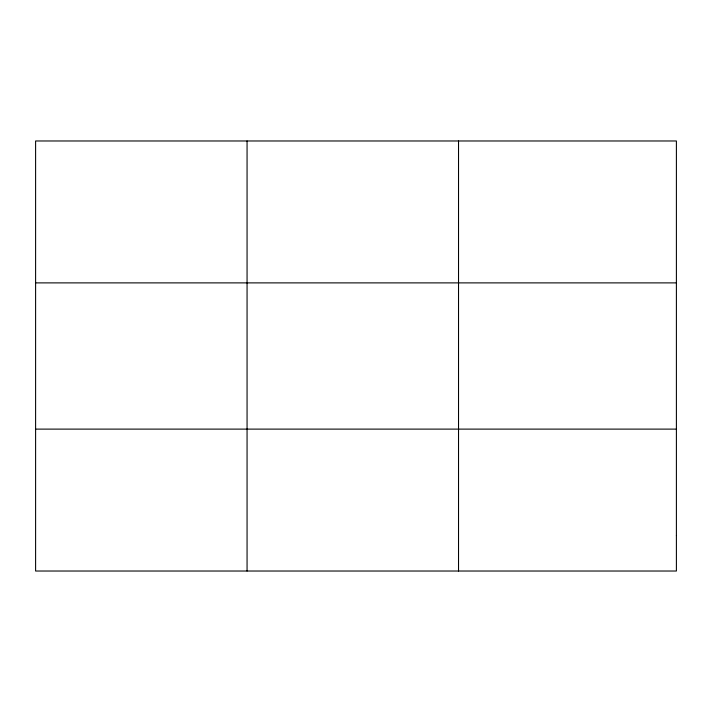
<?xml version="1.0" encoding="UTF-8"?>
<svg xmlns="http://www.w3.org/2000/svg" width="712" height="712" viewBox="0 0 712 712"><rect width="100%" height="100%" fill="white"/><g stroke="black" fill="none" stroke-linecap="round" stroke-linejoin="round"><path stroke-width="1.07" d="M247.064 571.024L247.064 140.976M458.528 571.024L458.528 140.976M35.6 282.887L676.4 282.887M35.6 429.113L676.4 429.113M676.4 535.549L676.4 571.024L35.6 571.024L35.6 140.976L676.4 140.976L676.4 535.549"/></g></svg>
